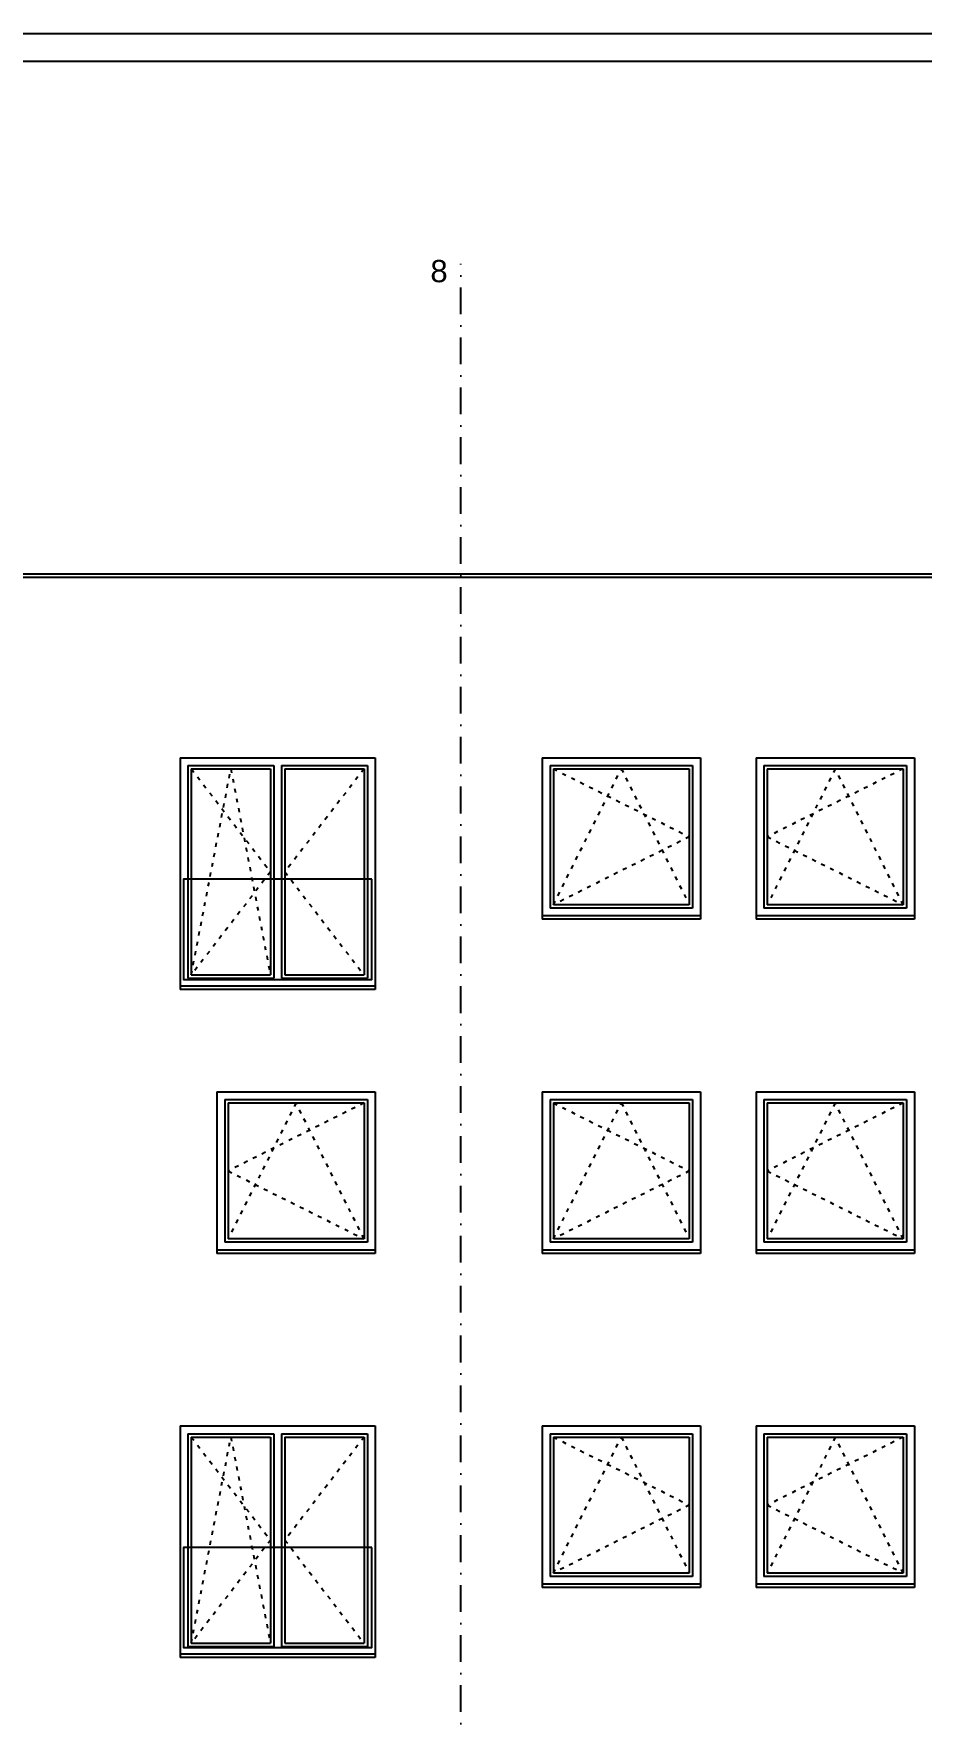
# Model space of a CAD drawing. Extents: x 3792242 to 5145247, y -1546315 to -1031918.
# Drawn here: x 3832688 to 3840655, y -1498996 to -1483880 of the extents above; entities that cross this region are included whole.
import ezdxf

# ---------------------------------------------------------------- set-up
doc = ezdxf.new("R2010")
doc.units = 0
doc.header["$MEASUREMENT"] = 0
doc.linetypes.add('ACAD_ISO03W100', pattern=[30, 12, -18])
doc.linetypes.add('BODKOCIARKOVANA_3', pattern=[5.6, 3, -1.3, 0, -1.3])
for name, color, linetype in [('OKNÁ', 143, 'CONTINUOUS'), ('osi', 253, 'CONTINUOUS'), ('TENKÁ', 7, 'CONTINUOUS'), ('ZARIADENIE1', 145, 'CONTINUOUS')]:
    doc.layers.add(name, color=color, linetype=linetype)
doc.styles.add('styl1', font='arial.ttf')

msp = doc.modelspace()

# ---------------------------------------------------------------- linework, layer by layer
at = {"layer": 'OKNÁ'}
for p, q in [((3834102.693, -1490480.27), (3834812.693, -1490480.27)), ((3834102.693, -1490480.27), (3834102.693, -1492330.27)), ((3834812.693, -1490480.27), (3834812.693, -1492330.27)), ((3834942.693, -1490480.27), (3835652.693, -1490480.27)), ((3834942.693, -1490480.27), (3834942.693, -1492330.27)), ((3835652.693, -1490480.27), (3835652.693, -1492330.27)), ((3837352.693, -1490480.27), (3838572.693, -1490480.27)), ((3837352.693, -1490480.27), (3837352.693, -1491700.27)), ((3838572.693, -1490480.27), (3838572.693, -1491700.27)), ((3839272.693, -1490480.27), (3840492.693, -1490480.27)), ((3839272.693, -1490480.27), (3839272.693, -1491700.27)), ((3840492.693, -1490480.27), (3840492.693, -1491700.27)), ((3838572.693, -1491700.27), (3837352.693, -1491700.27)), ((3840492.693, -1491700.27), (3839272.693, -1491700.27)), ((3834102.693, -1492330.27), (3834812.693, -1492330.27)), ((3834942.693, -1492330.27), (3835652.693, -1492330.27)), ((3834432.693, -1493480.27), (3835652.693, -1493480.27)), ((3834432.693, -1493480.27), (3834432.693, -1494700.27)), ((3835652.693, -1493480.27), (3835652.693, -1494700.27)), ((3837352.693, -1493480.27), (3838572.693, -1493480.27)), ((3837352.693, -1493480.27), (3837352.693, -1494700.27)), ((3838572.693, -1493480.27), (3838572.693, -1494700.27)), ((3839272.693, -1493480.27), (3840492.693, -1493480.27)), ((3839272.693, -1493480.27), (3839272.693, -1494700.27)), ((3840492.693, -1493480.27), (3840492.693, -1494700.27)), ((3835652.693, -1494700.27), (3834432.693, -1494700.27)), ((3838572.693, -1494700.27), (3837352.693, -1494700.27)), ((3840492.693, -1494700.27), (3839272.693, -1494700.27)), ((3834102.693, -1496480.27), (3834812.693, -1496480.27)), ((3834102.693, -1496480.27), (3834102.693, -1498330.27)), ((3834812.693, -1496480.27), (3834812.693, -1498330.27)), ((3834942.693, -1496480.27), (3835652.693, -1496480.27)), ((3834942.693, -1496480.27), (3834942.693, -1498330.27)), ((3835652.693, -1496480.27), (3835652.693, -1498330.27)), ((3837352.693, -1496480.27), (3838572.693, -1496480.27)), ((3837352.693, -1496480.27), (3837352.693, -1497700.27)), ((3838572.693, -1496480.27), (3838572.693, -1497700.27)), ((3839272.693, -1496480.27), (3840492.693, -1496480.27)), ((3839272.693, -1496480.27), (3839272.693, -1497700.27)), ((3840492.693, -1496480.27), (3840492.693, -1497700.27)), ((3838572.693, -1497700.27), (3837352.693, -1497700.27)), ((3840492.693, -1497700.27), (3839272.693, -1497700.27)), ((3834102.693, -1498330.27), (3834812.693, -1498330.27)), ((3834942.693, -1498330.27), (3835652.693, -1498330.27))]:
    msp.add_line(p, q, dxfattribs=at)
at = {"layer": 'OKNÁ', "linetype": 'ACAD_ISO03W100', "ltscale": 3}
for p, q in [((3834102.693, -1490480.27), (3834812.693, -1491405.27)), ((3834102.693, -1492330.27), (3834457.693, -1490480.27)), ((3834457.693, -1490480.27), (3834812.693, -1492330.27)), ((3835652.693, -1490480.27), (3834942.693, -1491405.27)), ((3837352.693, -1490480.27), (3838572.693, -1491090.27)), ((3837352.693, -1491700.27), (3837962.693, -1490480.27)), ((3837962.693, -1490480.27), (3838572.693, -1491700.27)), ((3840492.693, -1490480.27), (3839272.693, -1491090.27)), ((3839882.693, -1490480.27), (3839272.693, -1491700.27)), ((3840492.693, -1491700.27), (3839882.693, -1490480.27)), ((3838572.693, -1491090.27), (3837352.693, -1491700.27)), ((3839272.693, -1491090.27), (3840492.693, -1491700.27)), ((3834812.693, -1491405.27), (3834102.693, -1492330.27)), ((3834942.693, -1491405.27), (3835652.693, -1492330.27)), ((3835652.693, -1493480.27), (3834432.693, -1494090.27)), ((3835042.693, -1493480.27), (3834432.693, -1494700.27)), ((3835652.693, -1494700.27), (3835042.693, -1493480.27)), ((3837352.693, -1493480.27), (3838572.693, -1494090.27)), ((3837352.693, -1494700.27), (3837962.693, -1493480.27)), ((3837962.693, -1493480.27), (3838572.693, -1494700.27)), ((3840492.693, -1493480.27), (3839272.693, -1494090.27)), ((3839882.693, -1493480.27), (3839272.693, -1494700.27)), ((3840492.693, -1494700.27), (3839882.693, -1493480.27)), ((3834432.693, -1494090.27), (3835652.693, -1494700.27)), ((3838572.693, -1494090.27), (3837352.693, -1494700.27)), ((3839272.693, -1494090.27), (3840492.693, -1494700.27)), ((3834102.693, -1496480.27), (3834812.693, -1497405.27)), ((3834102.693, -1498330.27), (3834457.693, -1496480.27)), ((3834457.693, -1496480.27), (3834812.693, -1498330.27)), ((3835652.693, -1496480.27), (3834942.693, -1497405.27)), ((3837352.693, -1496480.27), (3838572.693, -1497090.27)), ((3837352.693, -1497700.27), (3837962.693, -1496480.27)), ((3837962.693, -1496480.27), (3838572.693, -1497700.27)), ((3840492.693, -1496480.27), (3839272.693, -1497090.27)), ((3839882.693, -1496480.27), (3839272.693, -1497700.27)), ((3840492.693, -1497700.27), (3839882.693, -1496480.27)), ((3838572.693, -1497090.27), (3837352.693, -1497700.27)), ((3839272.693, -1497090.27), (3840492.693, -1497700.27)), ((3834812.693, -1497405.27), (3834102.693, -1498330.27)), ((3834942.693, -1497405.27), (3835652.693, -1498330.27))]:
    msp.add_line(p, q, dxfattribs=at)
at = {"layer": 'osi', "linetype": 'BODKOCIARKOVANA_3', "ltscale": 80}
msp.add_line((3836522.693, -1508356), (3836522.693, -1485946), dxfattribs=at)
at = {"layer": 'TENKÁ', "color": 7}
for p, q in [((3869299.193, -1483879.516), (3792242.193, -1483879.516)), ((3869049.193, -1484129.516), (3792492.193, -1484129.516))]:
    msp.add_line(p, q, dxfattribs=at)
at = {"layer": 'TENKÁ'}
for p, q in [((3810412.693, -1488730.27), (3853102.693, -1488730.27)), ((3811012.693, -1488760.27), (3853102.693, -1488760.27)), ((3834002.693, -1490380.27), (3835752.693, -1490380.27)), ((3834002.693, -1490380.27), (3834002.693, -1492460.27)), ((3834072.693, -1490450.27), (3834842.693, -1490450.27)), ((3834072.693, -1490450.27), (3834072.693, -1492360.27)), ((3834842.693, -1490450.27), (3834842.693, -1492360.27)), ((3834912.693, -1490450.27), (3835682.693, -1490450.27)), ((3834912.693, -1490450.27), (3834912.693, -1492360.27)), ((3835682.693, -1490450.27), (3835682.693, -1492360.27)), ((3835752.693, -1490380.27), (3835752.693, -1492460.27)), ((3837252.693, -1490380.27), (3838672.693, -1490380.27)), ((3837252.693, -1490380.27), (3837252.693, -1491830.27)), ((3837322.693, -1490450.27), (3838602.693, -1490450.27)), ((3837322.693, -1490450.27), (3837322.693, -1491730.27)), ((3838602.693, -1490450.27), (3838602.693, -1491730.27)), ((3838672.693, -1490380.27), (3838672.693, -1491830.27)), ((3839172.693, -1490380.27), (3840592.693, -1490380.27)), ((3839172.693, -1490380.27), (3839172.693, -1491830.27)), ((3839242.693, -1490450.27), (3840522.693, -1490450.27)), ((3839242.693, -1490450.27), (3839242.693, -1491730.27)), ((3840522.693, -1490450.27), (3840522.693, -1491730.27)), ((3840592.693, -1490380.27), (3840592.693, -1491830.27)), ((3838672.693, -1491800.27), (3837252.693, -1491800.27)), ((3838672.693, -1491830.27), (3837252.693, -1491830.27)), ((3838602.693, -1491730.27), (3837322.693, -1491730.27)), ((3840592.693, -1491800.27), (3839172.693, -1491800.27)), ((3840592.693, -1491830.27), (3839172.693, -1491830.27)), ((3840522.693, -1491730.27), (3839242.693, -1491730.27)), ((3835752.693, -1492430.27), (3834002.693, -1492430.27)), ((3834072.693, -1492360.27), (3834842.693, -1492360.27)), ((3834912.693, -1492360.27), (3835682.693, -1492360.27)), ((3835752.693, -1492460.27), (3834002.693, -1492460.27)), ((3834332.693, -1493380.27), (3835752.693, -1493380.27)), ((3834332.693, -1493380.27), (3834332.693, -1494830.27)), ((3834402.693, -1493450.27), (3835682.693, -1493450.27)), ((3834402.693, -1493450.27), (3834402.693, -1494730.27)), ((3835682.693, -1493450.27), (3835682.693, -1494730.27)), ((3835752.693, -1493380.27), (3835752.693, -1494830.27)), ((3837252.693, -1493380.27), (3838672.693, -1493380.27)), ((3837252.693, -1493380.27), (3837252.693, -1494830.27)), ((3837322.693, -1493450.27), (3838602.693, -1493450.27)), ((3837322.693, -1493450.27), (3837322.693, -1494730.27)), ((3838602.693, -1493450.27), (3838602.693, -1494730.27)), ((3838672.693, -1493380.27), (3838672.693, -1494830.27)), ((3839172.693, -1493380.27), (3840592.693, -1493380.27)), ((3839172.693, -1493380.27), (3839172.693, -1494830.27)), ((3839242.693, -1493450.27), (3840522.693, -1493450.27)), ((3839242.693, -1493450.27), (3839242.693, -1494730.27)), ((3840522.693, -1493450.27), (3840522.693, -1494730.27)), ((3840592.693, -1493380.27), (3840592.693, -1494830.27)), ((3835752.693, -1494800.27), (3834332.693, -1494800.27)), ((3835752.693, -1494830.27), (3834332.693, -1494830.27)), ((3835682.693, -1494730.27), (3834402.693, -1494730.27)), ((3838672.693, -1494800.27), (3837252.693, -1494800.27)), ((3838672.693, -1494830.27), (3837252.693, -1494830.27)), ((3838602.693, -1494730.27), (3837322.693, -1494730.27)), ((3840592.693, -1494800.27), (3839172.693, -1494800.27)), ((3840592.693, -1494830.27), (3839172.693, -1494830.27)), ((3840522.693, -1494730.27), (3839242.693, -1494730.27)), ((3834002.693, -1496380.27), (3835752.693, -1496380.27)), ((3834002.693, -1496380.27), (3834002.693, -1498460.27)), ((3835752.693, -1496380.27), (3835752.693, -1498460.27)), ((3837252.693, -1496380.27), (3838672.693, -1496380.27)), ((3837252.693, -1496380.27), (3837252.693, -1497830.27)), ((3838672.693, -1496380.27), (3838672.693, -1497830.27)), ((3839172.693, -1496380.27), (3840592.693, -1496380.27)), ((3839172.693, -1496380.27), (3839172.693, -1497830.27)), ((3840592.693, -1496380.27), (3840592.693, -1497830.27)), ((3834072.693, -1496450.27), (3834842.693, -1496450.27)), ((3834072.693, -1496450.27), (3834072.693, -1498360.27)), ((3834842.693, -1496450.27), (3834842.693, -1498360.27)), ((3834912.693, -1496450.27), (3835682.693, -1496450.27)), ((3834912.693, -1496450.27), (3834912.693, -1498360.27)), ((3835682.693, -1496450.27), (3835682.693, -1498360.27)), ((3837322.693, -1496450.27), (3838602.693, -1496450.27)), ((3837322.693, -1496450.27), (3837322.693, -1497730.27)), ((3838602.693, -1496450.27), (3838602.693, -1497730.27)), ((3839242.693, -1496450.27), (3840522.693, -1496450.27)), ((3839242.693, -1496450.27), (3839242.693, -1497730.27)), ((3840522.693, -1496450.27), (3840522.693, -1497730.27)), ((3838602.693, -1497730.27), (3837322.693, -1497730.27)), ((3840522.693, -1497730.27), (3839242.693, -1497730.27)), ((3838672.693, -1497800.27), (3837252.693, -1497800.27)), ((3838672.693, -1497830.27), (3837252.693, -1497830.27)), ((3840592.693, -1497800.27), (3839172.693, -1497800.27)), ((3840592.693, -1497830.27), (3839172.693, -1497830.27)), ((3835752.693, -1498430.27), (3834002.693, -1498430.27)), ((3835752.693, -1498460.27), (3834002.693, -1498460.27)), ((3834072.693, -1498360.27), (3834842.693, -1498360.27)), ((3834912.693, -1498360.27), (3835682.693, -1498360.27))]:
    msp.add_line(p, q, dxfattribs=at)
at = {"layer": 'ZARIADENIE1'}
for points in [[(3835722.693, -1491470.27), (3834032.693, -1491470.27), (3834032.693, -1492370.27), (3835722.693, -1492370.27)], [(3835722.693, -1497470.27), (3834032.693, -1497470.27), (3834032.693, -1498370.27), (3835722.693, -1498370.27)]]:
    msp.add_lwpolyline(points, close=True, dxfattribs=at)

# ---------------------------------------------------------------- texts
at = {"layer": 'TENKÁ', "ltscale": 0.25, "style": 'styl1'}
msp.add_text('8', height=200, dxfattribs=at).set_placement((3836248.424, -1486111.054))

doc.saveas('drawing.dxf')
